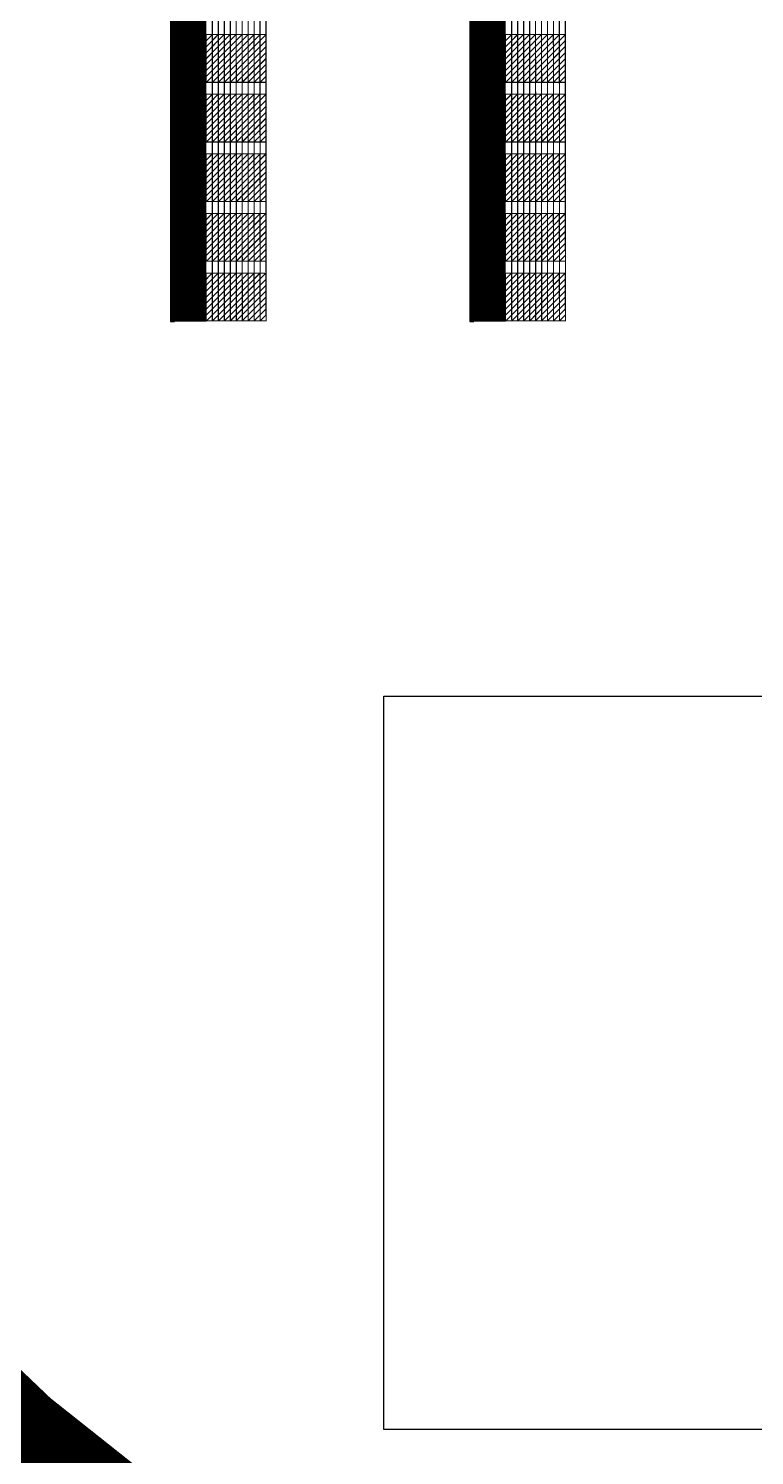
# Model space of a CAD drawing. Header units: millimetres. Extents: x -51 to 51, y -51 to 51.
# Drawn here: x -24.68 to -18.6, y -28.61 to -16.65 of the extents above; entities that cross this region are included whole.
import ezdxf

# ---------------------------------------------------------------- set-up
doc = ezdxf.new("R2010")
doc.units = ezdxf.units.MM
doc.linetypes.add('DASHED', pattern=[19.05, 12.7, -6.35])
for name, color, linetype in [('bottom_SU8', 5, 'Continuous'), ('metal', 43, 'Continuous'), ('Pt_pads', 1, 'Continuous'), ('reference', 18, 'DASHED')]:
    doc.layers.add(name, color=color, linetype=linetype)
doc.layers.add('top SU-8', color=3, linetype='Continuous', transparency=0.63)

msp = doc.modelspace()

# ---------------------------------------------------------------- linework, layer by layer
at = {"layer": 'bottom_SU8', "transparency": 33554544, "const_width": 1}
msp.add_lwpolyline([(-28.578, 24.888, 0.187667), (-37.852, -0.793, 0.186827), (-27.33, -26.113, 0.184277), (-2.859, -37.725, 0.185083), (23.009, -30.078, 0.238565), (37.759, 0.537, 0.237346), (21.83, 30.731, 0.185761), (-4.56, 37.524, 0.186578)], format="xyb", close=True, dxfattribs=at)
at = {"layer": 'bottom_SU8', "transparency": 33554544}
for points, const_width in [([(-23.341, 5.93), (-23.341, -19.102)], 0.3), ([(-20.832, 5.93), (-20.832, -19.102)], 0.3), ([(-23.14, -19.096), (-23.144, -3.196)], 0.01), ([(-23.09, -19.096), (-23.094, -3.196)], 0.01), ([(-23.04, -19.096), (-23.044, -3.196)], 0.01), ([(-22.99, -19.096), (-22.994, -3.196)], 0.01), ([(-22.94, -19.096), (-22.944, -3.196)], 0.01), ([(-22.89, -19.096), (-22.894, -3.196)], 0.01), ([(-22.84, -19.096), (-22.844, -3.196)], 0.01), ([(-22.79, -19.096), (-22.794, -3.196)], 0.01), ([(-22.74, -19.096), (-22.744, -3.196)], 0.01), ([(-22.69, -19.096), (-22.694, -3.192)], 0.01), ([(-20.631, -19.096), (-20.635, -3.196)], 0.01), ([(-20.581, -19.096), (-20.585, -3.196)], 0.01), ([(-20.531, -19.096), (-20.535, -3.196)], 0.01), ([(-20.481, -19.096), (-20.485, -3.196)], 0.01), ([(-20.431, -19.096), (-20.435, -3.196)], 0.01), ([(-20.381, -19.096), (-20.385, -3.196)], 0.01), ([(-20.331, -19.096), (-20.335, -3.196)], 0.01), ([(-20.281, -19.096), (-20.285, -3.196)], 0.01), ([(-20.231, -19.096), (-20.235, -3.196)], 0.01), ([(-20.181, -19.096), (-20.185, -3.192)], 0.01), ([(-23.225, -16.831), (-23.091, -16.696)], 0.01), ([(-23.225, -16.881), (-23.041, -16.696)], 0.01), ([(-23.225, -16.931), (-22.991, -16.696)], 0.01), ([(-23.225, -16.981), (-22.941, -16.696)], 0.01), ([(-23.225, -17.031), (-22.891, -16.696)], 0.01), ([(-23.225, -17.081), (-22.841, -16.696)], 0.01), ([(-23.225, -16.696), (-22.685, -16.696)], 0.01), ([(-23.225, -16.781), (-23.141, -16.696)], 0.01), ([(-23.19, -17.096), (-22.791, -16.696)], 0.01), ([(-23.14, -17.096), (-23.141, -16.696)], 0.01), ([(-23.14, -17.096), (-22.741, -16.696)], 0.01), ([(-23.09, -17.096), (-23.091, -16.696)], 0.01), ([(-23.09, -17.096), (-22.691, -16.696)], 0.01), ([(-23.04, -17.096), (-23.041, -16.696)], 0.01), ([(-23.04, -17.096), (-22.69, -16.746)], 0.01), ([(-22.99, -17.096), (-22.991, -16.696)], 0.01), ([(-22.94, -17.096), (-22.941, -16.696)], 0.01), ([(-22.89, -17.096), (-22.891, -16.696)], 0.01), ([(-22.84, -17.096), (-22.841, -16.696)], 0.01), ([(-22.79, -17.096), (-22.791, -16.696)], 0.01), ([(-22.74, -17.096), (-22.741, -16.696)], 0.01), ([(-22.69, -17.096), (-22.691, -16.696)], 0.01), ([(-20.717, -16.781), (-20.632, -16.696)], 0.01), ([(-20.716, -16.831), (-20.582, -16.696)], 0.01), ([(-20.716, -16.881), (-20.532, -16.696)], 0.01), ([(-20.716, -16.931), (-20.482, -16.696)], 0.01), ([(-20.716, -16.981), (-20.432, -16.696)], 0.01), ([(-20.716, -17.031), (-20.382, -16.696)], 0.01), ([(-20.716, -17.081), (-20.332, -16.696)], 0.01), ([(-20.716, -16.696), (-20.176, -16.696)], 0.01), ([(-20.681, -17.096), (-20.282, -16.696)], 0.01), ([(-20.631, -17.096), (-20.632, -16.696)], 0.01), ([(-20.631, -17.096), (-20.232, -16.696)], 0.01), ([(-20.581, -17.096), (-20.582, -16.696)], 0.01), ([(-20.581, -17.096), (-20.182, -16.696)], 0.01), ([(-20.531, -17.096), (-20.532, -16.696)], 0.01), ([(-20.531, -17.096), (-20.182, -16.746)], 0.01), ([(-20.481, -17.096), (-20.482, -16.696)], 0.01), ([(-20.431, -17.096), (-20.432, -16.696)], 0.01), ([(-20.381, -17.096), (-20.382, -16.696)], 0.01), ([(-20.331, -17.096), (-20.332, -16.696)], 0.01), ([(-20.281, -17.096), (-20.282, -16.696)], 0.01), ([(-20.231, -17.096), (-20.232, -16.696)], 0.01), ([(-20.181, -17.096), (-20.182, -16.696)], 0.01), ([(-22.99, -17.096), (-22.69, -16.796)], 0.01), ([(-22.94, -17.096), (-22.69, -16.846)], 0.01), ([(-20.481, -17.096), (-20.182, -16.796)], 0.01), ([(-20.431, -17.096), (-20.181, -16.846)], 0.01), ([(-22.89, -17.096), (-22.69, -16.896)], 0.01), ([(-22.84, -17.096), (-22.69, -16.946)], 0.01), ([(-20.381, -17.096), (-20.181, -16.896)], 0.01), ([(-20.331, -17.096), (-20.181, -16.946)], 0.01), ([(-23.225, -17.096), (-22.685, -17.096)], 0.01), ([(-22.79, -17.096), (-22.69, -16.996)], 0.01), ([(-22.74, -17.096), (-22.69, -17.046)], 0.01), ([(-20.716, -17.096), (-20.176, -17.096)], 0.01), ([(-20.281, -17.096), (-20.181, -16.996)], 0.01), ([(-20.231, -17.096), (-20.181, -17.046)], 0.01), ([(-23.225, -17.331), (-23.091, -17.196)], 0.01), ([(-23.225, -17.381), (-23.041, -17.196)], 0.01), ([(-23.225, -17.431), (-22.991, -17.196)], 0.01), ([(-23.225, -17.481), (-22.941, -17.196)], 0.01), ([(-23.225, -17.531), (-22.891, -17.196)], 0.01), ([(-23.225, -17.581), (-22.841, -17.196)], 0.01), ([(-23.225, -17.196), (-22.685, -17.196)], 0.01), ([(-23.225, -17.281), (-23.141, -17.196)], 0.01), ([(-23.19, -17.596), (-22.791, -17.196)], 0.01), ([(-23.14, -17.596), (-23.141, -17.196)], 0.01), ([(-23.14, -17.596), (-22.741, -17.196)], 0.01), ([(-23.09, -17.596), (-23.091, -17.196)], 0.01), ([(-23.09, -17.596), (-22.691, -17.196)], 0.01), ([(-23.04, -17.596), (-23.041, -17.196)], 0.01), ([(-22.99, -17.596), (-22.991, -17.196)], 0.01), ([(-22.94, -17.596), (-22.941, -17.196)], 0.01), ([(-22.89, -17.596), (-22.891, -17.196)], 0.01), ([(-22.84, -17.596), (-22.841, -17.196)], 0.01), ([(-22.79, -17.596), (-22.791, -17.196)], 0.01), ([(-22.74, -17.596), (-22.741, -17.196)], 0.01), ([(-22.69, -17.596), (-22.691, -17.196)], 0.01), ([(-20.717, -17.281), (-20.632, -17.196)], 0.01), ([(-20.716, -17.331), (-20.582, -17.196)], 0.01), ([(-20.716, -17.381), (-20.532, -17.196)], 0.01), ([(-20.716, -17.431), (-20.482, -17.196)], 0.01), ([(-20.716, -17.481), (-20.432, -17.196)], 0.01), ([(-20.716, -17.531), (-20.382, -17.196)], 0.01), ([(-20.716, -17.581), (-20.332, -17.196)], 0.01), ([(-20.716, -17.196), (-20.176, -17.196)], 0.01), ([(-20.681, -17.596), (-20.282, -17.196)], 0.01), ([(-20.631, -17.596), (-20.632, -17.196)], 0.01), ([(-20.631, -17.596), (-20.232, -17.196)], 0.01), ([(-20.581, -17.596), (-20.582, -17.196)], 0.01), ([(-20.581, -17.596), (-20.182, -17.196)], 0.01), ([(-20.531, -17.596), (-20.532, -17.196)], 0.01), ([(-20.481, -17.596), (-20.482, -17.196)], 0.01), ([(-20.431, -17.596), (-20.432, -17.196)], 0.01), ([(-20.381, -17.596), (-20.382, -17.196)], 0.01), ([(-20.331, -17.596), (-20.332, -17.196)], 0.01), ([(-20.281, -17.596), (-20.282, -17.196)], 0.01), ([(-20.231, -17.596), (-20.232, -17.196)], 0.01), ([(-20.181, -17.596), (-20.182, -17.196)], 0.01), ([(-23.04, -17.596), (-22.69, -17.246)], 0.01), ([(-22.99, -17.596), (-22.69, -17.296)], 0.01), ([(-22.94, -17.596), (-22.69, -17.346)], 0.01), ([(-20.531, -17.596), (-20.182, -17.246)], 0.01), ([(-20.481, -17.596), (-20.182, -17.296)], 0.01), ([(-20.431, -17.596), (-20.181, -17.346)], 0.01), ([(-22.89, -17.596), (-22.69, -17.396)], 0.01), ([(-22.84, -17.596), (-22.69, -17.446)], 0.01), ([(-20.381, -17.596), (-20.181, -17.396)], 0.01), ([(-20.331, -17.596), (-20.181, -17.446)], 0.01), ([(-22.79, -17.596), (-22.69, -17.496)], 0.01), ([(-22.74, -17.596), (-22.69, -17.546)], 0.01), ([(-20.281, -17.596), (-20.181, -17.496)], 0.01), ([(-20.231, -17.596), (-20.181, -17.546)], 0.01), ([(-23.225, -17.596), (-22.685, -17.596)], 0.01), ([(-23.225, -17.831), (-23.091, -17.696)], 0.01), ([(-23.225, -17.881), (-23.041, -17.696)], 0.01), ([(-23.225, -17.931), (-22.991, -17.696)], 0.01), ([(-23.225, -17.981), (-22.941, -17.696)], 0.01), ([(-23.225, -18.031), (-22.891, -17.696)], 0.01), ([(-23.225, -18.081), (-22.841, -17.696)], 0.01), ([(-23.225, -17.696), (-22.685, -17.696)], 0.01), ([(-23.225, -17.781), (-23.141, -17.696)], 0.01), ([(-23.19, -18.096), (-22.791, -17.696)], 0.01), ([(-23.14, -18.096), (-23.141, -17.696)], 0.01), ([(-23.14, -18.096), (-22.741, -17.696)], 0.01), ([(-23.09, -18.096), (-23.091, -17.696)], 0.01), ([(-23.09, -18.096), (-22.691, -17.696)], 0.01), ([(-23.04, -18.096), (-23.041, -17.696)], 0.01), ([(-22.99, -18.096), (-22.991, -17.696)], 0.01), ([(-22.94, -18.096), (-22.941, -17.696)], 0.01), ([(-22.89, -18.096), (-22.891, -17.696)], 0.01), ([(-22.84, -18.096), (-22.841, -17.696)], 0.01), ([(-22.79, -18.096), (-22.791, -17.696)], 0.01), ([(-22.74, -18.096), (-22.741, -17.696)], 0.01), ([(-22.69, -18.096), (-22.691, -17.696)], 0.01), ([(-20.717, -17.781), (-20.632, -17.696)], 0.01), ([(-20.716, -17.596), (-20.176, -17.596)], 0.01), ([(-20.716, -17.831), (-20.582, -17.696)], 0.01), ([(-20.716, -17.881), (-20.532, -17.696)], 0.01), ([(-20.716, -17.931), (-20.482, -17.696)], 0.01), ([(-20.716, -17.981), (-20.432, -17.696)], 0.01), ([(-20.716, -18.031), (-20.382, -17.696)], 0.01), ([(-20.716, -18.081), (-20.332, -17.696)], 0.01), ([(-20.716, -17.696), (-20.176, -17.696)], 0.01), ([(-20.681, -18.096), (-20.282, -17.696)], 0.01), ([(-20.631, -18.096), (-20.632, -17.696)], 0.01), ([(-20.631, -18.096), (-20.232, -17.696)], 0.01), ([(-20.581, -18.096), (-20.582, -17.696)], 0.01), ([(-20.581, -18.096), (-20.182, -17.696)], 0.01), ([(-20.531, -18.096), (-20.532, -17.696)], 0.01), ([(-20.481, -18.096), (-20.482, -17.696)], 0.01), ([(-20.431, -18.096), (-20.432, -17.696)], 0.01), ([(-20.381, -18.096), (-20.382, -17.696)], 0.01), ([(-20.331, -18.096), (-20.332, -17.696)], 0.01), ([(-20.281, -18.096), (-20.282, -17.696)], 0.01), ([(-20.231, -18.096), (-20.232, -17.696)], 0.01), ([(-20.181, -18.096), (-20.182, -17.696)], 0.01), ([(-23.04, -18.096), (-22.69, -17.746)], 0.01), ([(-22.99, -18.096), (-22.69, -17.796)], 0.01), ([(-20.531, -18.096), (-20.182, -17.746)], 0.01), ([(-20.481, -18.096), (-20.182, -17.796)], 0.01), ([(-22.94, -18.096), (-22.69, -17.846)], 0.01), ([(-22.89, -18.096), (-22.69, -17.896)], 0.01), ([(-22.84, -18.096), (-22.69, -17.946)], 0.01), ([(-20.431, -18.096), (-20.181, -17.846)], 0.01), ([(-20.381, -18.096), (-20.181, -17.896)], 0.01), ([(-20.331, -18.096), (-20.181, -17.946)], 0.01), ([(-22.79, -18.096), (-22.69, -17.996)], 0.01), ([(-22.74, -18.096), (-22.69, -18.046)], 0.01), ([(-20.281, -18.096), (-20.181, -17.996)], 0.01), ([(-20.231, -18.096), (-20.181, -18.046)], 0.01), ([(-23.225, -18.096), (-22.685, -18.096)], 0.01), ([(-20.716, -18.096), (-20.176, -18.096)], 0.01), ([(-23.225, -18.331), (-23.091, -18.196)], 0.01), ([(-23.225, -18.381), (-23.041, -18.196)], 0.01), ([(-23.225, -18.431), (-22.991, -18.196)], 0.01), ([(-23.225, -18.481), (-22.941, -18.196)], 0.01), ([(-23.225, -18.531), (-22.891, -18.196)], 0.01), ([(-23.225, -18.581), (-22.841, -18.196)], 0.01), ([(-23.225, -18.196), (-22.685, -18.196)], 0.01), ([(-23.225, -18.281), (-23.141, -18.196)], 0.01), ([(-23.19, -18.596), (-22.791, -18.196)], 0.01), ([(-23.14, -18.596), (-23.141, -18.196)], 0.01), ([(-23.14, -18.596), (-22.741, -18.196)], 0.01), ([(-23.09, -18.596), (-23.091, -18.196)], 0.01), ([(-23.09, -18.596), (-22.691, -18.196)], 0.01), ([(-23.04, -18.596), (-23.041, -18.196)], 0.01), ([(-23.04, -18.596), (-22.69, -18.246)], 0.01), ([(-22.99, -18.596), (-22.991, -18.196)], 0.01), ([(-22.99, -18.596), (-22.69, -18.296)], 0.01), ([(-22.94, -18.596), (-22.941, -18.196)], 0.01), ([(-22.89, -18.596), (-22.891, -18.196)], 0.01), ([(-22.84, -18.596), (-22.841, -18.196)], 0.01), ([(-22.79, -18.596), (-22.791, -18.196)], 0.01), ([(-22.74, -18.596), (-22.741, -18.196)], 0.01), ([(-22.69, -18.596), (-22.691, -18.196)], 0.01), ([(-20.717, -18.281), (-20.632, -18.196)], 0.01), ([(-20.716, -18.331), (-20.582, -18.196)], 0.01), ([(-20.716, -18.381), (-20.532, -18.196)], 0.01), ([(-20.716, -18.431), (-20.482, -18.196)], 0.01), ([(-20.716, -18.481), (-20.432, -18.196)], 0.01), ([(-20.716, -18.531), (-20.382, -18.196)], 0.01), ([(-20.716, -18.581), (-20.332, -18.196)], 0.01), ([(-20.716, -18.196), (-20.176, -18.196)], 0.01), ([(-20.681, -18.596), (-20.282, -18.196)], 0.01), ([(-20.631, -18.596), (-20.632, -18.196)], 0.01), ([(-20.631, -18.596), (-20.232, -18.196)], 0.01), ([(-20.581, -18.596), (-20.582, -18.196)], 0.01), ([(-20.581, -18.596), (-20.182, -18.196)], 0.01), ([(-20.531, -18.596), (-20.532, -18.196)], 0.01), ([(-20.531, -18.596), (-20.182, -18.246)], 0.01), ([(-20.481, -18.596), (-20.482, -18.196)], 0.01), ([(-20.481, -18.596), (-20.182, -18.296)], 0.01), ([(-20.431, -18.596), (-20.432, -18.196)], 0.01), ([(-20.381, -18.596), (-20.382, -18.196)], 0.01), ([(-20.331, -18.596), (-20.332, -18.196)], 0.01), ([(-20.281, -18.596), (-20.282, -18.196)], 0.01), ([(-20.231, -18.596), (-20.232, -18.196)], 0.01), ([(-20.181, -18.596), (-20.182, -18.196)], 0.01), ([(-22.94, -18.596), (-22.69, -18.346)], 0.01), ([(-22.89, -18.596), (-22.69, -18.396)], 0.01), ([(-20.431, -18.596), (-20.181, -18.346)], 0.01), ([(-20.381, -18.596), (-20.181, -18.396)], 0.01), ([(-22.84, -18.596), (-22.69, -18.446)], 0.01), ([(-22.79, -18.596), (-22.69, -18.496)], 0.01), ([(-20.331, -18.596), (-20.181, -18.446)], 0.01), ([(-20.281, -18.596), (-20.181, -18.496)], 0.01), ([(-23.225, -18.596), (-22.685, -18.596)], 0.01), ([(-22.74, -18.596), (-22.69, -18.546)], 0.01), ([(-20.716, -18.596), (-20.176, -18.596)], 0.01), ([(-20.231, -18.596), (-20.181, -18.546)], 0.01), ([(-23.225, -18.831), (-23.091, -18.696)], 0.01), ([(-23.225, -18.881), (-23.041, -18.696)], 0.01), ([(-23.225, -18.931), (-22.991, -18.696)], 0.01), ([(-23.225, -18.981), (-22.941, -18.696)], 0.01), ([(-23.225, -19.031), (-22.891, -18.696)], 0.01), ([(-23.225, -19.081), (-22.841, -18.696)], 0.01), ([(-23.225, -18.696), (-22.685, -18.696)], 0.01), ([(-23.225, -18.781), (-23.141, -18.696)], 0.01), ([(-23.19, -19.096), (-22.791, -18.696)], 0.01), ([(-23.14, -19.096), (-23.141, -18.696)], 0.01), ([(-23.14, -19.096), (-22.741, -18.696)], 0.01), ([(-23.09, -19.096), (-23.091, -18.696)], 0.01), ([(-23.09, -19.096), (-22.691, -18.696)], 0.01), ([(-23.04, -19.096), (-23.041, -18.696)], 0.01), ([(-23.04, -19.096), (-22.69, -18.746)], 0.01), ([(-22.99, -19.096), (-22.991, -18.696)], 0.01), ([(-22.94, -19.096), (-22.941, -18.696)], 0.01), ([(-22.89, -19.096), (-22.891, -18.696)], 0.01), ([(-22.84, -19.096), (-22.841, -18.696)], 0.01), ([(-22.79, -19.096), (-22.791, -18.696)], 0.01), ([(-22.74, -19.096), (-22.741, -18.696)], 0.01), ([(-22.69, -19.096), (-22.691, -18.696)], 0.01), ([(-20.717, -18.781), (-20.632, -18.696)], 0.01), ([(-20.716, -18.831), (-20.582, -18.696)], 0.01), ([(-20.716, -18.881), (-20.532, -18.696)], 0.01), ([(-20.716, -18.931), (-20.482, -18.696)], 0.01), ([(-20.716, -18.981), (-20.432, -18.696)], 0.01), ([(-20.716, -19.031), (-20.382, -18.696)], 0.01), ([(-20.716, -19.081), (-20.332, -18.696)], 0.01), ([(-20.716, -18.696), (-20.176, -18.696)], 0.01), ([(-20.681, -19.096), (-20.282, -18.696)], 0.01), ([(-20.631, -19.096), (-20.632, -18.696)], 0.01), ([(-20.631, -19.096), (-20.232, -18.696)], 0.01), ([(-20.581, -19.096), (-20.582, -18.696)], 0.01), ([(-20.581, -19.096), (-20.182, -18.696)], 0.01), ([(-20.531, -19.096), (-20.532, -18.696)], 0.01), ([(-20.531, -19.096), (-20.182, -18.746)], 0.01), ([(-20.481, -19.096), (-20.482, -18.696)], 0.01), ([(-20.431, -19.096), (-20.432, -18.696)], 0.01), ([(-20.381, -19.096), (-20.382, -18.696)], 0.01), ([(-20.331, -19.096), (-20.332, -18.696)], 0.01), ([(-20.281, -19.096), (-20.282, -18.696)], 0.01), ([(-20.231, -19.096), (-20.232, -18.696)], 0.01), ([(-20.181, -19.096), (-20.182, -18.696)], 0.01), ([(-22.99, -19.096), (-22.69, -18.796)], 0.01), ([(-22.94, -19.096), (-22.69, -18.846)], 0.01), ([(-22.89, -19.096), (-22.69, -18.896)], 0.01), ([(-20.481, -19.096), (-20.182, -18.796)], 0.01), ([(-20.431, -19.096), (-20.181, -18.846)], 0.01), ([(-20.381, -19.096), (-20.181, -18.896)], 0.01), ([(-22.84, -19.096), (-22.69, -18.946)], 0.01), ([(-22.79, -19.096), (-22.69, -18.996)], 0.01), ([(-20.331, -19.096), (-20.181, -18.946)], 0.01), ([(-20.281, -19.096), (-20.181, -18.996)], 0.01), ([(-23.225, -19.096), (-22.685, -19.096)], 0.01), ([(-22.74, -19.096), (-22.69, -19.046)], 0.01), ([(-20.716, -19.096), (-20.176, -19.096)], 0.01), ([(-20.231, -19.096), (-20.181, -19.046)], 0.01)]:
    msp.add_lwpolyline(points, dxfattribs=dict(at, const_width=const_width))
at = {"layer": 'metal', "transparency": 33554544, "const_width": 1}
msp.add_lwpolyline([(-28.578, 24.888, 0.187667), (-37.852, -0.793, 0.186827), (-27.33, -26.113, 0.184277), (-2.859, -37.725, 0.185083), (23.009, -30.078, 0.238565), (37.759, 0.537, 0.237346), (21.83, 30.731, 0.185761), (-4.56, 37.524, 0.186578)], format="xyb", close=True, dxfattribs=at)
at = {"layer": 'metal', "transparency": 33554544}
for points, const_width in [([(-23.447, -17.096), (-23.447, 7.055)], 0.004), ([(-20.938, -17.096), (-20.938, 7.055)], 0.004), ([(-23.456, -17.596), (-23.456, 6.458)], 0.004), ([(-20.947, -17.596), (-20.947, 6.458)], 0.004), ([(-23.465, -18.096), (-23.465, 6.456)], 0.004), ([(-20.956, -18.096), (-20.956, 6.456)], 0.004), ([(-23.483, -19.096), (-23.483, 5.889)], 0.004), ([(-23.474, -18.596), (-23.474, 5.894)], 0.004), ([(-20.974, -19.096), (-20.974, 5.889)], 0.004), ([(-20.965, -18.596), (-20.965, 5.894)], 0.004), ([(-23.2, -16.805), (-23.091, -16.696)], 0.006), ([(-23.2, -16.855), (-23.041, -16.696)], 0.006), ([(-23.2, -16.906), (-22.991, -16.696)], 0.006), ([(-23.2, -16.956), (-22.941, -16.696)], 0.006), ([(-23.2, -17.006), (-22.891, -16.696)], 0.006), ([(-23.2, -17.056), (-22.841, -16.696)], 0.006), ([(-23.2, -16.696), (-22.688, -16.696)], 0.006), ([(-23.2, -16.755), (-23.141, -16.696)], 0.006), ([(-23.19, -17.096), (-22.791, -16.696)], 0.006), ([(-23.14, -17.096), (-23.141, -16.696)], 0.006), ([(-23.14, -17.096), (-22.741, -16.696)], 0.006), ([(-23.09, -17.096), (-23.091, -16.696)], 0.006), ([(-23.09, -17.096), (-22.691, -16.696)], 0.006), ([(-23.04, -17.096), (-23.041, -16.696)], 0.006), ([(-23.04, -17.096), (-22.69, -16.746)], 0.006), ([(-22.99, -17.096), (-22.991, -16.696)], 0.006), ([(-22.94, -17.096), (-22.941, -16.696)], 0.006), ([(-22.89, -17.096), (-22.891, -16.696)], 0.006), ([(-22.84, -17.096), (-22.841, -16.696)], 0.006), ([(-22.79, -17.096), (-22.791, -16.696)], 0.006), ([(-22.74, -17.096), (-22.741, -16.696)], 0.006), ([(-22.69, -17.096), (-22.691, -16.696)], 0.006), ([(-20.691, -16.805), (-20.582, -16.696)], 0.006), ([(-20.691, -16.855), (-20.532, -16.696)], 0.006), ([(-20.691, -16.906), (-20.482, -16.696)], 0.006), ([(-20.691, -16.956), (-20.432, -16.696)], 0.006), ([(-20.691, -17.006), (-20.382, -16.696)], 0.006), ([(-20.691, -17.056), (-20.332, -16.696)], 0.006), ([(-20.691, -16.696), (-20.179, -16.696)], 0.006), ([(-20.691, -16.755), (-20.632, -16.696)], 0.006), ([(-20.681, -17.096), (-20.282, -16.696)], 0.006), ([(-20.631, -17.096), (-20.632, -16.696)], 0.006), ([(-20.631, -17.096), (-20.232, -16.696)], 0.006), ([(-20.581, -17.096), (-20.582, -16.696)], 0.006), ([(-20.581, -17.096), (-20.182, -16.696)], 0.006), ([(-20.531, -17.096), (-20.532, -16.696)], 0.006), ([(-20.531, -17.096), (-20.182, -16.746)], 0.006), ([(-20.481, -17.096), (-20.482, -16.696)], 0.006), ([(-20.431, -17.096), (-20.432, -16.696)], 0.006), ([(-20.381, -17.096), (-20.382, -16.696)], 0.006), ([(-20.331, -17.096), (-20.332, -16.696)], 0.006), ([(-20.281, -17.096), (-20.282, -16.696)], 0.006), ([(-20.231, -17.096), (-20.232, -16.696)], 0.006), ([(-20.181, -17.096), (-20.182, -16.696)], 0.006), ([(-22.99, -17.096), (-22.69, -16.796)], 0.006), ([(-22.94, -17.096), (-22.69, -16.846)], 0.006), ([(-20.481, -17.096), (-20.182, -16.796)], 0.006), ([(-20.431, -17.096), (-20.181, -16.846)], 0.006), ([(-22.89, -17.096), (-22.69, -16.896)], 0.006), ([(-22.84, -17.096), (-22.69, -16.946)], 0.006), ([(-20.381, -17.096), (-20.181, -16.896)], 0.006), ([(-20.331, -17.096), (-20.181, -16.946)], 0.006), ([(-23.202, -17.096), (-22.687, -17.096)], 0.006), ([(-22.79, -17.096), (-22.69, -16.996)], 0.006), ([(-22.74, -17.096), (-22.69, -17.046)], 0.006), ([(-20.693, -17.096), (-20.178, -17.096)], 0.006), ([(-20.281, -17.096), (-20.181, -16.996)], 0.006), ([(-20.231, -17.096), (-20.181, -17.046)], 0.006), ([(-23.2, -17.305), (-23.091, -17.196)], 0.006), ([(-23.2, -17.355), (-23.041, -17.196)], 0.006), ([(-23.2, -17.406), (-22.991, -17.196)], 0.006), ([(-23.2, -17.456), (-22.941, -17.196)], 0.006), ([(-23.2, -17.506), (-22.891, -17.196)], 0.006), ([(-23.2, -17.556), (-22.841, -17.196)], 0.006), ([(-23.2, -17.196), (-22.688, -17.196)], 0.006), ([(-23.2, -17.255), (-23.141, -17.196)], 0.006), ([(-23.19, -17.596), (-22.791, -17.196)], 0.006), ([(-23.14, -17.596), (-23.141, -17.196)], 0.006), ([(-23.14, -17.596), (-22.741, -17.196)], 0.006), ([(-23.09, -17.596), (-23.091, -17.196)], 0.006), ([(-23.09, -17.596), (-22.691, -17.196)], 0.006), ([(-23.04, -17.596), (-23.041, -17.196)], 0.006), ([(-22.99, -17.596), (-22.991, -17.196)], 0.006), ([(-22.94, -17.596), (-22.941, -17.196)], 0.006), ([(-22.89, -17.596), (-22.891, -17.196)], 0.006), ([(-22.84, -17.596), (-22.841, -17.196)], 0.006), ([(-22.79, -17.596), (-22.791, -17.196)], 0.006), ([(-22.74, -17.596), (-22.741, -17.196)], 0.006), ([(-22.69, -17.596), (-22.691, -17.196)], 0.006), ([(-20.691, -17.305), (-20.582, -17.196)], 0.006), ([(-20.691, -17.355), (-20.532, -17.196)], 0.006), ([(-20.691, -17.406), (-20.482, -17.196)], 0.006), ([(-20.691, -17.456), (-20.432, -17.196)], 0.006), ([(-20.691, -17.506), (-20.382, -17.196)], 0.006), ([(-20.691, -17.556), (-20.332, -17.196)], 0.006), ([(-20.691, -17.196), (-20.179, -17.196)], 0.006), ([(-20.691, -17.255), (-20.632, -17.196)], 0.006), ([(-20.681, -17.596), (-20.282, -17.196)], 0.006), ([(-20.631, -17.596), (-20.632, -17.196)], 0.006), ([(-20.631, -17.596), (-20.232, -17.196)], 0.006), ([(-20.581, -17.596), (-20.582, -17.196)], 0.006), ([(-20.581, -17.596), (-20.182, -17.196)], 0.006), ([(-20.531, -17.596), (-20.532, -17.196)], 0.006), ([(-20.481, -17.596), (-20.482, -17.196)], 0.006), ([(-20.431, -17.596), (-20.432, -17.196)], 0.006), ([(-20.381, -17.596), (-20.382, -17.196)], 0.006), ([(-20.331, -17.596), (-20.332, -17.196)], 0.006), ([(-20.281, -17.596), (-20.282, -17.196)], 0.006), ([(-20.231, -17.596), (-20.232, -17.196)], 0.006), ([(-20.181, -17.596), (-20.182, -17.196)], 0.006), ([(-23.04, -17.596), (-22.69, -17.246)], 0.006), ([(-22.99, -17.596), (-22.69, -17.296)], 0.006), ([(-22.94, -17.596), (-22.69, -17.346)], 0.006), ([(-20.531, -17.596), (-20.182, -17.246)], 0.006), ([(-20.481, -17.596), (-20.182, -17.296)], 0.006), ([(-20.431, -17.596), (-20.181, -17.346)], 0.006), ([(-22.89, -17.596), (-22.69, -17.396)], 0.006), ([(-22.84, -17.596), (-22.69, -17.446)], 0.006), ([(-20.381, -17.596), (-20.181, -17.396)], 0.006), ([(-20.331, -17.596), (-20.181, -17.446)], 0.006), ([(-22.79, -17.596), (-22.69, -17.496)], 0.006), ([(-22.74, -17.596), (-22.69, -17.546)], 0.006), ([(-20.281, -17.596), (-20.181, -17.496)], 0.006), ([(-20.231, -17.596), (-20.181, -17.546)], 0.006), ([(-23.202, -17.596), (-22.687, -17.596)], 0.006), ([(-23.2, -17.805), (-23.091, -17.696)], 0.006), ([(-23.2, -17.855), (-23.041, -17.696)], 0.006), ([(-23.2, -17.906), (-22.991, -17.696)], 0.006), ([(-23.2, -17.956), (-22.941, -17.696)], 0.006), ([(-23.2, -18.006), (-22.891, -17.696)], 0.006), ([(-23.2, -18.056), (-22.841, -17.696)], 0.006), ([(-23.2, -17.696), (-22.688, -17.696)], 0.006), ([(-23.2, -17.755), (-23.141, -17.696)], 0.006), ([(-23.19, -18.096), (-22.791, -17.696)], 0.006), ([(-23.14, -18.096), (-23.141, -17.696)], 0.006), ([(-23.14, -18.096), (-22.741, -17.696)], 0.006), ([(-23.09, -18.096), (-23.091, -17.696)], 0.006), ([(-23.09, -18.096), (-22.691, -17.696)], 0.006), ([(-23.04, -18.096), (-23.041, -17.696)], 0.006), ([(-22.99, -18.096), (-22.991, -17.696)], 0.006), ([(-22.94, -18.096), (-22.941, -17.696)], 0.006), ([(-22.89, -18.096), (-22.891, -17.696)], 0.006), ([(-22.84, -18.096), (-22.841, -17.696)], 0.006), ([(-22.79, -18.096), (-22.791, -17.696)], 0.006), ([(-22.74, -18.096), (-22.741, -17.696)], 0.006), ([(-22.69, -18.096), (-22.691, -17.696)], 0.006), ([(-20.693, -17.596), (-20.178, -17.596)], 0.006), ([(-20.691, -17.805), (-20.582, -17.696)], 0.006), ([(-20.691, -17.855), (-20.532, -17.696)], 0.006), ([(-20.691, -17.906), (-20.482, -17.696)], 0.006), ([(-20.691, -17.956), (-20.432, -17.696)], 0.006), ([(-20.691, -18.006), (-20.382, -17.696)], 0.006), ([(-20.691, -18.056), (-20.332, -17.696)], 0.006), ([(-20.691, -17.696), (-20.179, -17.696)], 0.006), ([(-20.691, -17.755), (-20.632, -17.696)], 0.006), ([(-20.681, -18.096), (-20.282, -17.696)], 0.006), ([(-20.631, -18.096), (-20.632, -17.696)], 0.006), ([(-20.631, -18.096), (-20.232, -17.696)], 0.006), ([(-20.581, -18.096), (-20.582, -17.696)], 0.006), ([(-20.581, -18.096), (-20.182, -17.696)], 0.006), ([(-20.531, -18.096), (-20.532, -17.696)], 0.006), ([(-20.481, -18.096), (-20.482, -17.696)], 0.006), ([(-20.431, -18.096), (-20.432, -17.696)], 0.006), ([(-20.381, -18.096), (-20.382, -17.696)], 0.006), ([(-20.331, -18.096), (-20.332, -17.696)], 0.006), ([(-20.281, -18.096), (-20.282, -17.696)], 0.006), ([(-20.231, -18.096), (-20.232, -17.696)], 0.006), ([(-20.181, -18.096), (-20.182, -17.696)], 0.006), ([(-23.04, -18.096), (-22.69, -17.746)], 0.006), ([(-22.99, -18.096), (-22.69, -17.796)], 0.006), ([(-20.531, -18.096), (-20.182, -17.746)], 0.006), ([(-20.481, -18.096), (-20.182, -17.796)], 0.006), ([(-22.94, -18.096), (-22.69, -17.846)], 0.006), ([(-22.89, -18.096), (-22.69, -17.896)], 0.006), ([(-20.431, -18.096), (-20.181, -17.846)], 0.006), ([(-20.381, -18.096), (-20.181, -17.896)], 0.006), ([(-22.84, -18.096), (-22.69, -17.946)], 0.006), ([(-22.79, -18.096), (-22.69, -17.996)], 0.006), ([(-22.74, -18.096), (-22.69, -18.046)], 0.006), ([(-20.331, -18.096), (-20.181, -17.946)], 0.006), ([(-20.281, -18.096), (-20.181, -17.996)], 0.006), ([(-20.231, -18.096), (-20.181, -18.046)], 0.006), ([(-23.202, -18.096), (-22.687, -18.096)], 0.006), ([(-20.693, -18.096), (-20.178, -18.096)], 0.006), ([(-23.2, -18.305), (-23.091, -18.196)], 0.006), ([(-23.2, -18.355), (-23.041, -18.196)], 0.006), ([(-23.2, -18.406), (-22.991, -18.196)], 0.006), ([(-23.2, -18.456), (-22.941, -18.196)], 0.006), ([(-23.2, -18.506), (-22.891, -18.196)], 0.006), ([(-23.2, -18.556), (-22.841, -18.196)], 0.006), ([(-23.2, -18.196), (-22.688, -18.196)], 0.006), ([(-23.2, -18.255), (-23.141, -18.196)], 0.006), ([(-23.19, -18.596), (-22.791, -18.196)], 0.006), ([(-23.14, -18.596), (-23.141, -18.196)], 0.006), ([(-23.14, -18.596), (-22.741, -18.196)], 0.006), ([(-23.09, -18.596), (-23.091, -18.196)], 0.006), ([(-23.09, -18.596), (-22.691, -18.196)], 0.006), ([(-23.04, -18.596), (-23.041, -18.196)], 0.006), ([(-23.04, -18.596), (-22.69, -18.246)], 0.006), ([(-22.99, -18.596), (-22.991, -18.196)], 0.006), ([(-22.99, -18.596), (-22.69, -18.296)], 0.006), ([(-22.94, -18.596), (-22.941, -18.196)], 0.006), ([(-22.89, -18.596), (-22.891, -18.196)], 0.006), ([(-22.84, -18.596), (-22.841, -18.196)], 0.006), ([(-22.79, -18.596), (-22.791, -18.196)], 0.006), ([(-22.74, -18.596), (-22.741, -18.196)], 0.006), ([(-22.69, -18.596), (-22.691, -18.196)], 0.006), ([(-20.691, -18.305), (-20.582, -18.196)], 0.006), ([(-20.691, -18.355), (-20.532, -18.196)], 0.006), ([(-20.691, -18.406), (-20.482, -18.196)], 0.006), ([(-20.691, -18.456), (-20.432, -18.196)], 0.006), ([(-20.691, -18.506), (-20.382, -18.196)], 0.006), ([(-20.691, -18.556), (-20.332, -18.196)], 0.006), ([(-20.691, -18.196), (-20.179, -18.196)], 0.006), ([(-20.691, -18.255), (-20.632, -18.196)], 0.006), ([(-20.681, -18.596), (-20.282, -18.196)], 0.006), ([(-20.631, -18.596), (-20.632, -18.196)], 0.006), ([(-20.631, -18.596), (-20.232, -18.196)], 0.006), ([(-20.581, -18.596), (-20.582, -18.196)], 0.006), ([(-20.581, -18.596), (-20.182, -18.196)], 0.006), ([(-20.531, -18.596), (-20.532, -18.196)], 0.006), ([(-20.531, -18.596), (-20.182, -18.246)], 0.006), ([(-20.481, -18.596), (-20.482, -18.196)], 0.006), ([(-20.481, -18.596), (-20.182, -18.296)], 0.006), ([(-20.431, -18.596), (-20.432, -18.196)], 0.006), ([(-20.381, -18.596), (-20.382, -18.196)], 0.006), ([(-20.331, -18.596), (-20.332, -18.196)], 0.006), ([(-20.281, -18.596), (-20.282, -18.196)], 0.006), ([(-20.231, -18.596), (-20.232, -18.196)], 0.006), ([(-20.181, -18.596), (-20.182, -18.196)], 0.006), ([(-22.94, -18.596), (-22.69, -18.346)], 0.006), ([(-22.89, -18.596), (-22.69, -18.396)], 0.006), ([(-20.431, -18.596), (-20.181, -18.346)], 0.006), ([(-20.381, -18.596), (-20.181, -18.396)], 0.006), ([(-22.84, -18.596), (-22.69, -18.446)], 0.006), ([(-22.79, -18.596), (-22.69, -18.496)], 0.006), ([(-20.331, -18.596), (-20.181, -18.446)], 0.006), ([(-20.281, -18.596), (-20.181, -18.496)], 0.006), ([(-23.202, -18.596), (-22.687, -18.596)], 0.006), ([(-22.74, -18.596), (-22.69, -18.546)], 0.006), ([(-20.693, -18.596), (-20.178, -18.596)], 0.006), ([(-20.231, -18.596), (-20.181, -18.546)], 0.006), ([(-23.2, -18.805), (-23.091, -18.696)], 0.006), ([(-23.2, -18.855), (-23.041, -18.696)], 0.006), ([(-23.2, -18.906), (-22.991, -18.696)], 0.006), ([(-23.2, -18.956), (-22.941, -18.696)], 0.006), ([(-23.2, -19.006), (-22.891, -18.696)], 0.006), ([(-23.2, -19.056), (-22.841, -18.696)], 0.006), ([(-23.2, -18.696), (-22.688, -18.696)], 0.006), ([(-23.2, -18.755), (-23.141, -18.696)], 0.006), ([(-23.19, -19.096), (-22.791, -18.696)], 0.006), ([(-23.14, -19.096), (-23.141, -18.696)], 0.006), ([(-23.14, -19.096), (-22.741, -18.696)], 0.006), ([(-23.09, -19.096), (-23.091, -18.696)], 0.006), ([(-23.09, -19.096), (-22.691, -18.696)], 0.006), ([(-23.04, -19.096), (-23.041, -18.696)], 0.006), ([(-23.04, -19.096), (-22.69, -18.746)], 0.006), ([(-22.99, -19.096), (-22.991, -18.696)], 0.006), ([(-22.94, -19.096), (-22.941, -18.696)], 0.006), ([(-22.89, -19.096), (-22.891, -18.696)], 0.006), ([(-22.84, -19.096), (-22.841, -18.696)], 0.006), ([(-22.79, -19.096), (-22.791, -18.696)], 0.006), ([(-22.74, -19.096), (-22.741, -18.696)], 0.006), ([(-22.69, -19.096), (-22.691, -18.696)], 0.006), ([(-20.691, -18.805), (-20.582, -18.696)], 0.006), ([(-20.691, -18.855), (-20.532, -18.696)], 0.006), ([(-20.691, -18.906), (-20.482, -18.696)], 0.006), ([(-20.691, -18.956), (-20.432, -18.696)], 0.006), ([(-20.691, -19.006), (-20.382, -18.696)], 0.006), ([(-20.691, -19.056), (-20.332, -18.696)], 0.006), ([(-20.691, -18.696), (-20.179, -18.696)], 0.006), ([(-20.691, -18.755), (-20.632, -18.696)], 0.006), ([(-20.681, -19.096), (-20.282, -18.696)], 0.006), ([(-20.631, -19.096), (-20.632, -18.696)], 0.006), ([(-20.631, -19.096), (-20.232, -18.696)], 0.006), ([(-20.581, -19.096), (-20.582, -18.696)], 0.006), ([(-20.581, -19.096), (-20.182, -18.696)], 0.006), ([(-20.531, -19.096), (-20.532, -18.696)], 0.006), ([(-20.531, -19.096), (-20.182, -18.746)], 0.006), ([(-20.481, -19.096), (-20.482, -18.696)], 0.006), ([(-20.431, -19.096), (-20.432, -18.696)], 0.006), ([(-20.381, -19.096), (-20.382, -18.696)], 0.006), ([(-20.331, -19.096), (-20.332, -18.696)], 0.006), ([(-20.281, -19.096), (-20.282, -18.696)], 0.006), ([(-20.231, -19.096), (-20.232, -18.696)], 0.006), ([(-20.181, -19.096), (-20.182, -18.696)], 0.006), ([(-22.99, -19.096), (-22.69, -18.796)], 0.006), ([(-22.94, -19.096), (-22.69, -18.846)], 0.006), ([(-22.89, -19.096), (-22.69, -18.896)], 0.006), ([(-20.481, -19.096), (-20.182, -18.796)], 0.006), ([(-20.431, -19.096), (-20.181, -18.846)], 0.006), ([(-20.381, -19.096), (-20.181, -18.896)], 0.006), ([(-22.84, -19.096), (-22.69, -18.946)], 0.006), ([(-22.79, -19.096), (-22.69, -18.996)], 0.006), ([(-20.331, -19.096), (-20.181, -18.946)], 0.006), ([(-20.281, -19.096), (-20.181, -18.996)], 0.006), ([(-23.202, -19.096), (-22.687, -19.096)], 0.006), ([(-22.74, -19.096), (-22.69, -19.046)], 0.006), ([(-20.693, -19.096), (-20.178, -19.096)], 0.006), ([(-20.231, -19.096), (-20.181, -19.046)], 0.006)]:
    msp.add_lwpolyline(points, dxfattribs=dict(at, const_width=const_width))
for points in [[(-23.447, -16.696), (-23.195, -16.696), (-23.195, -17.096), (-23.447, -17.096)], [(-20.938, -16.696), (-20.686, -16.696), (-20.686, -17.096), (-20.938, -17.096)], [(-23.456, -17.196), (-23.195, -17.196), (-23.195, -17.596), (-23.456, -17.596)], [(-20.947, -17.196), (-20.686, -17.196), (-20.686, -17.596), (-20.947, -17.596)], [(-23.465, -17.696), (-23.195, -17.696), (-23.195, -18.096), (-23.465, -18.096)], [(-20.956, -17.696), (-20.686, -17.696), (-20.686, -18.096), (-20.956, -18.096)], [(-23.474, -18.196), (-23.195, -18.196), (-23.195, -18.596), (-23.474, -18.596)], [(-20.965, -18.196), (-20.686, -18.196), (-20.686, -18.596), (-20.965, -18.596)], [(-23.483, -18.696), (-23.195, -18.696), (-23.195, -19.096), (-23.483, -19.096)], [(-20.974, -18.696), (-20.686, -18.696), (-20.686, -19.096), (-20.974, -19.096)], [(-21.704, -22.241), (21.426, -22.241), (21.426, -28.39), (-21.704, -28.39)]]:
    msp.add_lwpolyline(points, close=True, dxfattribs=at)
at = {"layer": 'Pt_pads', "transparency": 33554544, "const_width": 1}
msp.add_lwpolyline([(-28.578, 24.888, 0.187667), (-37.852, -0.793, 0.186827), (-27.33, -26.113, 0.184277), (-2.859, -37.725, 0.185083), (23.009, -30.078, 0.238565), (37.759, 0.537, 0.237346), (21.83, 30.731, 0.185761), (-4.56, 37.524, 0.186578)], format="xyb", close=True, dxfattribs=at)
at = {"layer": 'Pt_pads', "transparency": 33554544}
msp.add_lwpolyline([(-21.704, -22.241), (21.426, -22.241), (21.426, -28.39), (-21.704, -28.39)], close=True, dxfattribs=at)
at = {"layer": 'reference'}
msp.add_circle((0, 0), 38.1, dxfattribs=at)
at = {"layer": 'top SU-8', "transparency": 33554544, "const_width": 1}
msp.add_lwpolyline([(-28.578, 24.888, 0.187667), (-37.852, -0.793, 0.186827), (-27.33, -26.113, 0.184277), (-2.859, -37.725, 0.185083), (23.009, -30.078, 0.238565), (37.759, 0.537, 0.237346), (21.83, 30.731, 0.185761), (-4.56, 37.524, 0.186578)], format="xyb", close=True, dxfattribs=at)
at = {"layer": 'top SU-8', "transparency": 33554544}
for points in [[(-23.191, -3.169), (-23.491, -3.169), (-23.491, -19.102), (-23.458, -19.102)], [(-20.682, -3.169), (-20.982, -3.169), (-20.983, -19.102), (-20.949, -19.102)]]:
    msp.add_lwpolyline(points, close=True, dxfattribs=at)

doc.saveas('drawing.dxf')
